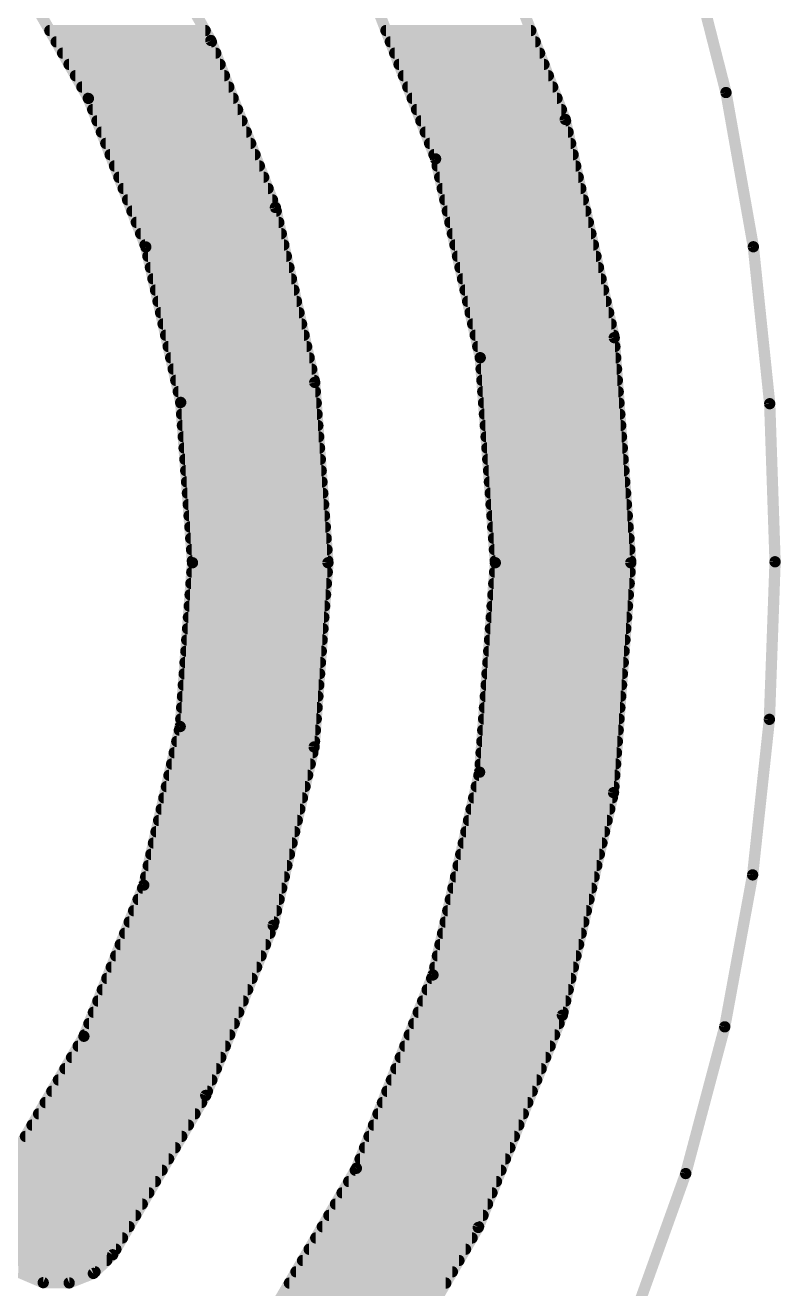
# Model space of a CAD drawing. Extents: x -0.1 to 76.2, y 11 to 78.4.
# Drawn here: x 59.16 to 76.16, y 27.3 to 55.75 of the extents above; entities that cross this region are included whole.
import ezdxf

# ---------------------------------------------------------------- set-up
doc = ezdxf.new("R2010")
doc.units = 0
doc.layers.add('20', color=31, linetype='CONTINUOUS')
doc.layers.add('21', color=253, linetype='CONTINUOUS')

msp = doc.modelspace()

# ---------------------------------------------------------------- linework, layer by layer
at = {"layer": '20', "const_width": 0.254}
for points in [[(74.0682, 57.6075), (74.9292, 54.2314)], [(74.9292, 54.2314), (75.5443, 50.7592)], [(75.5443, 50.7592), (75.9126, 47.2265)], [(75.9126, 47.2265), (76.0333, 43.6687)], [(76.0333, 43.6687), (75.9055, 40.1215)], [(75.9055, 40.1215), (75.5284, 36.6203)], [(75.5284, 36.6203), (74.9011, 33.2005)], [(74.9011, 33.2005), (74.0227, 29.8978)], [(74.0227, 29.8978), (72.8924, 26.7477)]]:
    msp.add_lwpolyline(points, dxfattribs=at)
at = {"layer": '20', "const_width": 0.127}
for points in [[(74.9917, 54.2425, 1), (74.8667, 54.2203)], [(74.8677, 54.2157, 1), (74.9907, 54.2471)], [(75.6075, 50.7658, 1), (75.4811, 50.7526)], [(75.4818, 50.7481, 1), (75.6068, 50.7703)], [(75.9761, 47.2287, 1), (75.8491, 47.2243)], [(75.8494, 47.2199, 1), (75.9758, 47.2331)], [(76.0968, 43.6664, 1), (75.9698, 43.671)], [(75.9698, 43.6665, 1), (76.0968, 43.6709)], [(75.842, 40.1238, 1), (75.969, 40.1192)], [(75.9686, 40.1147, 1), (75.8424, 40.1283)], [(75.4653, 36.6271, 1), (75.5915, 36.6135)], [(75.5909, 36.6088, 1), (75.4659, 36.6318)], [(74.8386, 33.212, 1), (74.9636, 33.189)], [(74.9625, 33.1842, 1), (74.8397, 33.2168)], [(73.9613, 29.9141, 1), (74.0841, 29.8815)], [(74.0825, 29.8764, 1), (73.9629, 29.9192)]]:
    msp.add_lwpolyline(points, format="xyb", dxfattribs=at)
at = {"layer": '21', "const_width": 0.254}
for points in [[(61.332, 58.9329), (63.3381, 55.4029)], [(69.4981, 58.3175), (71.3119, 53.6256)], [(60.5832, 54.0975), (58.8001, 57.2352)], [(68.3951, 52.7377), (66.7431, 57.0119)], [(59.7146, 55.626), (63.2113, 55.626)], [(67.2788, 55.626), (70.5386, 55.626)], [(59.8589, 55.372), (63.35, 55.372)], [(63.3381, 55.4029), (64.7913, 51.6428)], [(67.3769, 55.372), (70.6368, 55.372)], [(60.0033, 55.118), (63.4482, 55.118)], [(67.4751, 55.118), (70.735, 55.118)], [(60.1476, 54.864), (63.5464, 54.864)], [(67.5733, 54.864), (70.8332, 54.864)], [(60.292, 54.61), (63.6445, 54.61)], [(67.6714, 54.61), (70.9313, 54.61)], [(60.4363, 54.356), (63.7427, 54.356)], [(67.7696, 54.356), (71.0295, 54.356)], [(60.5806, 54.102), (63.8409, 54.102)], [(61.8748, 50.7553), (60.5832, 54.0975)], [(67.8678, 54.102), (71.1277, 54.102)], [(60.6796, 53.848), (63.939, 53.848)], [(67.966, 53.848), (71.2259, 53.848)], [(71.3119, 53.6256), (72.4148, 48.7132)], [(60.7778, 53.594), (64.0372, 53.594)], [(68.0641, 53.594), (71.319, 53.594)], [(60.8759, 53.34), (64.1354, 53.34)], [(60.9741, 53.086), (64.2335, 53.086)], [(68.1623, 53.34), (71.376, 53.34)], [(68.2605, 53.086), (71.433, 53.086)], [(61.0723, 52.832), (64.3317, 52.832)], [(68.3587, 52.832), (71.4901, 52.832)], [(61.1704, 52.578), (64.4299, 52.578)], [(69.3999, 48.2625), (68.3951, 52.7377)], [(68.431, 52.578), (71.5471, 52.578)], [(61.2686, 52.324), (64.528, 52.324)], [(68.488, 52.324), (71.6041, 52.324)], [(61.3667, 52.07), (64.6262, 52.07)], [(68.545, 52.07), (71.6612, 52.07)], [(61.4649, 51.816), (64.7244, 51.816)], [(64.7913, 51.6428), (65.6752, 47.7063)], [(68.602, 51.816), (71.7182, 51.816)], [(61.5631, 51.562), (64.8094, 51.562)], [(68.6591, 51.562), (71.7752, 51.562)], [(61.6612, 51.308), (64.8665, 51.308)], [(68.7161, 51.308), (71.8322, 51.308)], [(61.7594, 51.054), (64.9235, 51.054)], [(61.8575, 50.8), (64.9805, 50.8)], [(68.7731, 51.054), (71.8893, 51.054)], [(68.8302, 50.8), (71.9463, 50.8)], [(62.6604, 47.256), (61.8748, 50.7553)], [(61.9218, 50.546), (65.0376, 50.546)], [(68.8872, 50.546), (72.0033, 50.546)], [(61.9788, 50.292), (65.0946, 50.292)], [(68.9442, 50.292), (72.0603, 50.292)], [(62.0358, 50.038), (65.1516, 50.038)], [(69.0013, 50.038), (72.1174, 50.038)], [(62.0929, 49.784), (65.2087, 49.784)], [(69.0583, 49.784), (72.1744, 49.784)], [(62.1499, 49.53), (65.2657, 49.53)], [(69.1153, 49.53), (72.2314, 49.53)], [(62.2069, 49.276), (65.3227, 49.276)], [(69.1723, 49.276), (72.2884, 49.276)], [(62.2639, 49.022), (65.3798, 49.022)], [(69.2294, 49.022), (72.3455, 49.022)], [(62.321, 48.768), (65.4368, 48.768)], [(62.378, 48.514), (65.4938, 48.514)], [(69.2864, 48.768), (72.4025, 48.768)], [(69.3434, 48.514), (72.4294, 48.514)], [(72.4148, 48.7132), (72.7869, 43.6472)], [(62.435, 48.26), (65.5509, 48.26)], [(69.7389, 43.6472), (69.3999, 48.2625)], [(69.4001, 48.26), (72.4481, 48.26)], [(62.492, 48.006), (65.6079, 48.006)], [(69.4187, 48.006), (72.4667, 48.006)], [(62.5491, 47.752), (65.6649, 47.752)], [(65.6752, 47.7063), (65.9735, 43.6472)], [(69.4374, 47.752), (72.4854, 47.752)], [(62.6061, 47.498), (65.6905, 47.498)], [(69.4561, 47.498), (72.5041, 47.498)], [(62.9255, 43.6472), (62.6604, 47.256)], [(62.6613, 47.244), (65.7092, 47.244)], [(69.4747, 47.244), (72.5227, 47.244)], [(62.6799, 46.99), (65.7278, 46.99)], [(69.4934, 46.99), (72.5414, 46.99)], [(62.6986, 46.736), (65.7465, 46.736)], [(69.512, 46.736), (72.56, 46.736)], [(62.7173, 46.482), (65.7652, 46.482)], [(69.5307, 46.482), (72.5787, 46.482)], [(62.7359, 46.228), (65.7838, 46.228)], [(62.7546, 45.974), (65.8025, 45.974)], [(69.5493, 46.228), (72.5973, 46.228)], [(69.568, 45.974), (72.616, 45.974)], [(62.7732, 45.72), (65.8212, 45.72)], [(69.5867, 45.72), (72.6347, 45.72)], [(62.7919, 45.466), (65.8398, 45.466)], [(69.6053, 45.466), (72.6533, 45.466)], [(62.8106, 45.212), (65.8585, 45.212)], [(69.624, 45.212), (72.672, 45.212)], [(62.8292, 44.958), (65.8772, 44.958)], [(69.6426, 44.958), (72.6906, 44.958)], [(62.8479, 44.704), (65.8958, 44.704)], [(69.6613, 44.704), (72.7093, 44.704)], [(62.8665, 44.45), (65.9145, 44.45)], [(69.6799, 44.45), (72.7279, 44.45)], [(62.8852, 44.196), (65.9332, 44.196)], [(69.6986, 44.196), (72.7466, 44.196)], [(62.9038, 43.942), (65.9518, 43.942)], [(62.9225, 43.688), (65.9705, 43.688)], [(69.7172, 43.942), (72.7652, 43.942)], [(69.7359, 43.688), (72.7839, 43.688)], [(62.649, 39.9597), (62.9255, 43.6472)], [(62.9095, 43.434), (65.9575, 43.434)], [(65.9735, 43.6472), (65.6623, 39.4998)], [(69.3851, 38.9325), (69.7389, 43.6472)], [(69.7229, 43.434), (72.7709, 43.434)], [(72.7869, 43.6472), (72.3986, 38.4721)], [(62.8905, 43.18), (65.9384, 43.18)], [(69.7038, 43.18), (72.7518, 43.18)], [(62.8714, 42.926), (65.9194, 42.926)], [(69.6848, 42.926), (72.7328, 42.926)], [(62.8524, 42.672), (65.9003, 42.672)], [(69.6657, 42.672), (72.7137, 42.672)], [(62.8333, 42.418), (65.8813, 42.418)], [(69.6467, 42.418), (72.6947, 42.418)], [(62.8143, 42.164), (65.8622, 42.164)], [(69.6276, 42.164), (72.6756, 42.164)], [(62.7952, 41.91), (65.8432, 41.91)], [(69.6085, 41.91), (72.6566, 41.91)], [(62.7571, 41.402), (65.805, 41.402)], [(62.7762, 41.656), (65.8241, 41.656)], [(69.5704, 41.402), (72.6184, 41.402)], [(69.5895, 41.656), (72.6375, 41.656)], [(62.7381, 41.148), (65.786, 41.148)], [(69.5514, 41.148), (72.5994, 41.148)], [(62.7191, 40.894), (65.7669, 40.894)], [(69.5323, 40.894), (72.5803, 40.894)], [(62.7, 40.64), (65.7479, 40.64)], [(69.5132, 40.64), (72.5613, 40.64)], [(62.681, 40.386), (65.7288, 40.386)], [(69.4942, 40.386), (72.5422, 40.386)], [(62.6619, 40.132), (65.7097, 40.132)], [(69.4751, 40.132), (72.5231, 40.132)], [(61.8294, 36.3904), (62.649, 39.9597)], [(62.6302, 39.878), (65.6907, 39.878)], [(69.4561, 39.878), (72.5041, 39.878)], [(62.5719, 39.624), (65.6716, 39.624)], [(65.6623, 39.4998), (64.74, 35.4847)], [(69.437, 39.624), (72.485, 39.624)], [(62.5136, 39.37), (65.6325, 39.37)], [(69.4179, 39.37), (72.466, 39.37)], [(62.3969, 38.862), (65.5158, 38.862)], [(62.4553, 39.116), (65.5741, 39.116)], [(68.3368, 34.3681), (69.3851, 38.9325)], [(69.3689, 38.862), (72.4279, 38.862)], [(69.3989, 39.116), (72.4469, 39.116)], [(62.3386, 38.608), (65.4574, 38.608)], [(69.3106, 38.608), (72.4088, 38.608)], [(62.2803, 38.354), (65.3991, 38.354)], [(69.2522, 38.354), (72.3715, 38.354)], [(72.3986, 38.4721), (71.2478, 33.462)], [(62.222, 38.1), (65.3408, 38.1)], [(69.1939, 38.1), (72.3131, 38.1)], [(62.1636, 37.846), (65.2824, 37.846)], [(69.1356, 37.846), (72.2548, 37.846)], [(62.1053, 37.592), (65.2241, 37.592)], [(69.0772, 37.592), (72.1964, 37.592)], [(62.047, 37.338), (65.1657, 37.338)], [(69.0189, 37.338), (72.1381, 37.338)], [(61.9887, 37.084), (65.1074, 37.084)], [(68.9606, 37.084), (72.0798, 37.084)], [(61.872, 36.576), (64.9907, 36.576)], [(61.9303, 36.83), (65.049, 36.83)], [(68.8439, 36.576), (71.9631, 36.576)], [(68.9022, 36.83), (72.0214, 36.83)], [(60.4819, 32.9877), (61.8294, 36.3904)], [(61.8023, 36.322), (64.9323, 36.322)], [(68.7855, 36.322), (71.9047, 36.322)], [(61.7017, 36.068), (64.874, 36.068)], [(68.7272, 36.068), (71.8464, 36.068)], [(61.6011, 35.814), (64.8156, 35.814)], [(68.6689, 35.814), (71.788, 35.814)], [(61.5006, 35.56), (64.7573, 35.56)], [(64.74, 35.4847), (63.2235, 31.6565)], [(68.6105, 35.56), (71.7297, 35.56)], [(61.4, 35.306), (64.6692, 35.306)], [(68.5522, 35.306), (71.6714, 35.306)], [(61.2994, 35.052), (64.5686, 35.052)], [(68.4939, 35.052), (71.613, 35.052)], [(61.1988, 34.798), (64.468, 34.798)], [(68.4355, 34.798), (71.5547, 34.798)], [(60.9976, 34.29), (64.2667, 34.29)], [(61.0982, 34.544), (64.3674, 34.544)], [(66.6133, 30.0161), (68.3368, 34.3681)], [(68.3059, 34.29), (71.438, 34.29)], [(68.3772, 34.544), (71.4963, 34.544)], [(60.897, 34.036), (64.1661, 34.036)], [(68.2053, 34.036), (71.3796, 34.036)], [(60.7964, 33.782), (64.0655, 33.782)], [(68.1047, 33.782), (71.3213, 33.782)], [(60.6959, 33.528), (63.9649, 33.528)], [(68.0041, 33.528), (71.263, 33.528)], [(71.2478, 33.462), (69.3553, 28.6847)], [(60.5953, 33.274), (63.8643, 33.274)], [(67.9035, 33.274), (71.1733, 33.274)], [(58.6214, 29.8003), (60.4819, 32.9877)], [(60.4947, 33.02), (63.7636, 33.02)], [(67.8029, 33.02), (71.0727, 33.02)], [(60.3525, 32.766), (63.663, 32.766)], [(67.7023, 32.766), (70.9721, 32.766)], [(60.2042, 32.512), (63.5624, 32.512)], [(67.6017, 32.512), (70.8715, 32.512)], [(60.056, 32.258), (63.4618, 32.258)], [(67.5011, 32.258), (70.7708, 32.258)], [(59.7594, 31.75), (63.2605, 31.75)], [(59.9077, 32.004), (63.3612, 32.004)], [(67.3, 31.75), (70.5696, 31.75)], [(67.4006, 32.004), (70.6702, 32.004)], [(59.6112, 31.496), (63.1298, 31.496)], [(63.2235, 31.6565), (61.1296, 28.0699)], [(67.1994, 31.496), (70.469, 31.496)], [(59.4629, 31.242), (62.9815, 31.242)], [(67.0988, 31.242), (70.3684, 31.242)], [(59.3147, 30.988), (62.8332, 30.988)], [(66.9982, 30.988), (70.2677, 30.988)], [(59.1664, 30.734), (62.6849, 30.734)], [(66.8976, 30.734), (70.1671, 30.734)], [(59.0181, 30.48), (62.5366, 30.48)], [(66.797, 30.48), (70.0665, 30.48)], [(58.8699, 30.226), (62.3884, 30.226)], [(66.6964, 30.226), (69.9659, 30.226)], [(58.7216, 29.972), (62.2401, 29.972)], [(64.2342, 25.9387), (66.6133, 30.0161)], [(66.5876, 29.972), (69.8653, 29.972)], [(58.4774, 29.464), (61.9435, 29.464)], [(58.5862, 29.718), (62.0918, 29.718)], [(66.2912, 29.464), (69.664, 29.464)], [(66.4394, 29.718), (69.7646, 29.718)], [(58.3827, 29.21), (61.7952, 29.21)], [(66.1429, 29.21), (69.5634, 29.21)], [(58.3801, 28.956), (61.6469, 28.956)], [(65.9947, 28.956), (69.4628, 28.956)], [(58.3774, 28.702), (61.4986, 28.702)], [(65.8465, 28.702), (69.3622, 28.702)], [(69.3553, 28.6847), (66.7424, 24.2083)], [(58.46, 28.448), (61.3503, 28.448)], [(65.6983, 28.448), (69.2171, 28.448)], [(58.5598, 28.194), (61.2021, 28.194)], [(61.1296, 28.0699), (60.6946, 27.6497)], [(65.5501, 28.194), (69.0689, 28.194)], [(58.7602, 27.94), (60.9951, 27.94)], [(65.4019, 27.94), (68.9206, 27.94)], [(59.0056, 27.686), (60.7322, 27.686)], [(59.567, 27.4422), (59.0114, 27.68)], [(60.6946, 27.6497), (60.1509, 27.4363)], [(65.2537, 27.686), (68.7724, 27.686)], [(60.1509, 27.4363), (59.567, 27.4422)], [(64.9573, 27.178), (68.4758, 27.178)], [(65.1055, 27.432), (68.6241, 27.432)]]:
    msp.add_lwpolyline(points, dxfattribs=at)
at = {"layer": '21', "const_width": 0.127}
for points in [[(59.7146, 55.6895, 1), (59.7146, 55.5625)], [(63.2113, 55.5625, 1), (63.2113, 55.6895)], [(67.2788, 55.6895, 1), (67.2788, 55.5625)], [(70.5386, 55.5625, 1), (70.5386, 55.6895)], [(59.8589, 55.4355, 1), (59.8589, 55.3085)], [(63.3973, 55.4258, 1), (63.2789, 55.38)], [(63.2829, 55.3715, 1), (63.3933, 55.4343)], [(63.35, 55.3085, 1), (63.35, 55.4355)], [(67.3769, 55.4355, 1), (67.3769, 55.3085)], [(70.6368, 55.3085, 1), (70.6368, 55.4355)], [(60.0033, 55.1815, 1), (60.0033, 55.0545)], [(63.4482, 55.0545, 1), (63.4482, 55.1815)], [(67.4751, 55.1815, 1), (67.4751, 55.0545)], [(70.735, 55.0545, 1), (70.735, 55.1815)], [(60.1476, 54.9275, 1), (60.1476, 54.8005)], [(63.5464, 54.8005, 1), (63.5464, 54.9275)], [(67.5733, 54.9275, 1), (67.5733, 54.8005)], [(70.8332, 54.8005, 1), (70.8332, 54.9275)], [(60.292, 54.6735, 1), (60.292, 54.5465)], [(63.6445, 54.5465, 1), (63.6445, 54.6735)], [(67.6714, 54.6735, 1), (67.6714, 54.5465)], [(70.9313, 54.5465, 1), (70.9313, 54.6735)], [(60.4363, 54.4195, 1), (60.4363, 54.2925)], [(63.7427, 54.2925, 1), (63.7427, 54.4195)], [(67.7696, 54.4195, 1), (67.7696, 54.2925)], [(71.0295, 54.2925, 1), (71.0295, 54.4195)], [(60.5806, 54.1655, 1), (60.5806, 54.0385)], [(60.6424, 54.1204, 1), (60.524, 54.0746)], [(60.528, 54.0661, 1), (60.6384, 54.1289)], [(63.8409, 54.0385, 1), (63.8409, 54.1655)], [(67.8678, 54.1655, 1), (67.8678, 54.0385)], [(71.1277, 54.0385, 1), (71.1277, 54.1655)], [(60.6796, 53.9115, 1), (60.6796, 53.7845)], [(63.939, 53.7845, 1), (63.939, 53.9115)], [(67.966, 53.9115, 1), (67.966, 53.7845)], [(71.2259, 53.7845, 1), (71.2259, 53.9115)], [(71.3739, 53.6395, 1), (71.2499, 53.6117)], [(60.7778, 53.6575, 1), (60.7778, 53.5305)], [(64.0372, 53.5305, 1), (64.0372, 53.6575)], [(68.0641, 53.6575, 1), (68.0641, 53.5305)], [(71.2527, 53.6027, 1), (71.3711, 53.6485)], [(71.319, 53.5305, 1), (71.319, 53.6575)], [(60.8759, 53.4035, 1), (60.8759, 53.2765)], [(60.9741, 53.1495, 1), (60.9741, 53.0225)], [(64.1354, 53.2765, 1), (64.1354, 53.4035)], [(64.2335, 53.0225, 1), (64.2335, 53.1495)], [(68.1623, 53.4035, 1), (68.1623, 53.2765)], [(68.2605, 53.1495, 1), (68.2605, 53.0225)], [(71.376, 53.2765, 1), (71.376, 53.4035)], [(71.433, 53.0225, 1), (71.433, 53.1495)], [(61.0723, 52.8955, 1), (61.0723, 52.7685)], [(64.3317, 52.7685, 1), (64.3317, 52.8955)], [(68.3587, 52.8955, 1), (68.3587, 52.7685)], [(71.4901, 52.7685, 1), (71.4901, 52.8955)], [(61.1704, 52.6415, 1), (61.1704, 52.5145)], [(64.4299, 52.5145, 1), (64.4299, 52.6415)], [(68.4571, 52.7516, 1), (68.3331, 52.7238)], [(68.3359, 52.7148, 1), (68.4543, 52.7606)], [(68.431, 52.6415, 1), (68.431, 52.5145)], [(71.5471, 52.5145, 1), (71.5471, 52.6415)], [(61.2686, 52.3875, 1), (61.2686, 52.2605)], [(64.528, 52.2605, 1), (64.528, 52.3875)], [(68.488, 52.3875, 1), (68.488, 52.2605)], [(71.6041, 52.2605, 1), (71.6041, 52.3875)], [(61.3667, 52.1335, 1), (61.3667, 52.0065)], [(64.6262, 52.0065, 1), (64.6262, 52.1335)], [(68.545, 52.1335, 1), (68.545, 52.0065)], [(71.6612, 52.0065, 1), (71.6612, 52.1335)], [(61.4649, 51.8795, 1), (61.4649, 51.7525)], [(64.7244, 51.7525, 1), (64.7244, 51.8795)], [(64.8533, 51.6567, 1), (64.7293, 51.6289)], [(68.602, 51.8795, 1), (68.602, 51.7525)], [(71.7182, 51.7525, 1), (71.7182, 51.8795)], [(61.5631, 51.6255, 1), (61.5631, 51.4985)], [(64.7321, 51.6199, 1), (64.8505, 51.6657)], [(64.8094, 51.4985, 1), (64.8094, 51.6255)], [(68.6591, 51.6255, 1), (68.6591, 51.4985)], [(71.7752, 51.4985, 1), (71.7752, 51.6255)], [(61.6612, 51.3715, 1), (61.6612, 51.2445)], [(64.8665, 51.2445, 1), (64.8665, 51.3715)], [(68.7161, 51.3715, 1), (68.7161, 51.2445)], [(71.8322, 51.2445, 1), (71.8322, 51.3715)], [(61.7594, 51.1175, 1), (61.7594, 50.9905)], [(61.8575, 50.8635, 1), (61.8575, 50.7365)], [(64.9235, 50.9905, 1), (64.9235, 51.1175)], [(64.9805, 50.7365, 1), (64.9805, 50.8635)], [(68.7731, 51.1175, 1), (68.7731, 50.9905)], [(68.8302, 50.8635, 1), (68.8302, 50.7365)], [(71.8893, 50.9905, 1), (71.8893, 51.1175)], [(71.9463, 50.7365, 1), (71.9463, 50.8635)], [(61.9368, 50.7692, 1), (61.8128, 50.7414)], [(61.8156, 50.7324, 1), (61.934, 50.7782)], [(61.9218, 50.6095, 1), (61.9218, 50.4825)], [(65.0376, 50.4825, 1), (65.0376, 50.6095)], [(68.8872, 50.6095, 1), (68.8872, 50.4825)], [(72.0033, 50.4825, 1), (72.0033, 50.6095)], [(61.9788, 50.3555, 1), (61.9788, 50.2285)], [(65.0946, 50.2285, 1), (65.0946, 50.3555)], [(68.9442, 50.3555, 1), (68.9442, 50.2285)], [(72.0603, 50.2285, 1), (72.0603, 50.3555)], [(62.0358, 50.1015, 1), (62.0358, 49.9745)], [(65.1516, 49.9745, 1), (65.1516, 50.1015)], [(69.0013, 50.1015, 1), (69.0013, 49.9745)], [(72.1174, 49.9745, 1), (72.1174, 50.1015)], [(62.0929, 49.8475, 1), (62.0929, 49.7205)], [(65.2087, 49.7205, 1), (65.2087, 49.8475)], [(69.0583, 49.8475, 1), (69.0583, 49.7205)], [(72.1744, 49.7205, 1), (72.1744, 49.8475)], [(62.1499, 49.5935, 1), (62.1499, 49.4665)], [(65.2657, 49.4665, 1), (65.2657, 49.5935)], [(69.1153, 49.5935, 1), (69.1153, 49.4665)], [(72.2314, 49.4665, 1), (72.2314, 49.5935)], [(62.2069, 49.3395, 1), (62.2069, 49.2125)], [(65.3227, 49.2125, 1), (65.3227, 49.3395)], [(69.1723, 49.3395, 1), (69.1723, 49.2125)], [(72.2884, 49.2125, 1), (72.2884, 49.3395)], [(62.2639, 49.0855, 1), (62.2639, 48.9585)], [(65.3798, 48.9585, 1), (65.3798, 49.0855)], [(69.2294, 49.0855, 1), (69.2294, 48.9585)], [(72.3455, 48.9585, 1), (72.3455, 49.0855)], [(62.321, 48.8315, 1), (62.321, 48.7045)], [(62.378, 48.5775, 1), (62.378, 48.4505)], [(65.4368, 48.7045, 1), (65.4368, 48.8315)], [(65.4938, 48.4505, 1), (65.4938, 48.5775)], [(69.2864, 48.8315, 1), (69.2864, 48.7045)], [(69.3434, 48.5775, 1), (69.3434, 48.4505)], [(72.4781, 48.7179, 1), (72.3515, 48.7085)], [(72.3528, 48.6993, 1), (72.4768, 48.7271)], [(72.4025, 48.7045, 1), (72.4025, 48.8315)], [(72.4294, 48.4505, 1), (72.4294, 48.5775)], [(62.435, 48.3235, 1), (62.435, 48.1965)], [(65.5509, 48.1965, 1), (65.5509, 48.3235)], [(69.4632, 48.2672, 1), (69.3366, 48.2578)], [(69.4001, 48.3235, 1), (69.4001, 48.1965)], [(72.4481, 48.1965, 1), (72.4481, 48.3235)], [(62.492, 48.0695, 1), (62.492, 47.9425)], [(65.6079, 47.9425, 1), (65.6079, 48.0695)], [(69.3379, 48.2486, 1), (69.4619, 48.2764)], [(69.4187, 48.0695, 1), (69.4187, 47.9425)], [(72.4667, 47.9425, 1), (72.4667, 48.0695)], [(62.5491, 47.8155, 1), (62.5491, 47.6885)], [(65.7385, 47.711, 1), (65.6119, 47.7016)], [(65.6132, 47.6924, 1), (65.7372, 47.7202)], [(65.6649, 47.6885, 1), (65.6649, 47.8155)], [(69.4374, 47.8155, 1), (69.4374, 47.6885)], [(72.4854, 47.6885, 1), (72.4854, 47.8155)], [(62.6061, 47.5615, 1), (62.6061, 47.4345)], [(65.6905, 47.4345, 1), (65.6905, 47.5615)], [(69.4561, 47.5615, 1), (69.4561, 47.4345)], [(72.5041, 47.4345, 1), (72.5041, 47.5615)], [(62.7237, 47.2607, 1), (62.5971, 47.2513)], [(62.6613, 47.3075, 1), (62.6613, 47.1805)], [(62.5984, 47.2421, 1), (62.7224, 47.2699)], [(65.7092, 47.1805, 1), (65.7092, 47.3075)], [(69.4747, 47.3075, 1), (69.4747, 47.1805)], [(72.5227, 47.1805, 1), (72.5227, 47.3075)], [(62.6799, 47.0535, 1), (62.6799, 46.9265)], [(65.7278, 46.9265, 1), (65.7278, 47.0535)], [(69.4934, 47.0535, 1), (69.4934, 46.9265)], [(72.5414, 46.9265, 1), (72.5414, 47.0535)], [(62.6986, 46.7995, 1), (62.6986, 46.6725)], [(65.7465, 46.6725, 1), (65.7465, 46.7995)], [(69.512, 46.7995, 1), (69.512, 46.6725)], [(72.56, 46.6725, 1), (72.56, 46.7995)], [(62.7173, 46.5455, 1), (62.7173, 46.4185)], [(65.7652, 46.4185, 1), (65.7652, 46.5455)], [(69.5307, 46.5455, 1), (69.5307, 46.4185)], [(72.5787, 46.4185, 1), (72.5787, 46.5455)], [(62.7359, 46.2915, 1), (62.7359, 46.1645)], [(62.7546, 46.0375, 1), (62.7546, 45.9105)], [(65.7838, 46.1645, 1), (65.7838, 46.2915)], [(65.8025, 45.9105, 1), (65.8025, 46.0375)], [(69.5493, 46.2915, 1), (69.5493, 46.1645)], [(69.568, 46.0375, 1), (69.568, 45.9105)], [(72.5973, 46.1645, 1), (72.5973, 46.2915)], [(72.616, 45.9105, 1), (72.616, 46.0375)], [(62.7732, 45.7835, 1), (62.7732, 45.6565)], [(65.8212, 45.6565, 1), (65.8212, 45.7835)], [(69.5867, 45.7835, 1), (69.5867, 45.6565)], [(72.6347, 45.6565, 1), (72.6347, 45.7835)], [(62.7919, 45.5295, 1), (62.7919, 45.4025)], [(65.8398, 45.4025, 1), (65.8398, 45.5295)], [(69.6053, 45.5295, 1), (69.6053, 45.4025)], [(72.6533, 45.4025, 1), (72.6533, 45.5295)], [(62.8106, 45.2755, 1), (62.8106, 45.1485)], [(65.8585, 45.1485, 1), (65.8585, 45.2755)], [(69.624, 45.2755, 1), (69.624, 45.1485)], [(72.672, 45.1485, 1), (72.672, 45.2755)], [(62.8292, 45.0215, 1), (62.8292, 44.8945)], [(65.8772, 44.8945, 1), (65.8772, 45.0215)], [(69.6426, 45.0215, 1), (69.6426, 44.8945)], [(72.6906, 44.8945, 1), (72.6906, 45.0215)], [(62.8479, 44.7675, 1), (62.8479, 44.6405)], [(65.8958, 44.6405, 1), (65.8958, 44.7675)], [(69.6613, 44.7675, 1), (69.6613, 44.6405)], [(72.7093, 44.6405, 1), (72.7093, 44.7675)], [(62.8665, 44.5135, 1), (62.8665, 44.3865)], [(65.9145, 44.3865, 1), (65.9145, 44.5135)], [(69.6799, 44.5135, 1), (69.6799, 44.3865)], [(72.7279, 44.3865, 1), (72.7279, 44.5135)], [(62.8852, 44.2595, 1), (62.8852, 44.1325)], [(65.9332, 44.1325, 1), (65.9332, 44.2595)], [(69.6986, 44.2595, 1), (69.6986, 44.1325)], [(72.7466, 44.1325, 1), (72.7466, 44.2595)], [(62.9038, 44.0055, 1), (62.9038, 43.8785)], [(62.9225, 43.7515, 1), (62.9225, 43.6245)], [(65.9518, 43.8785, 1), (65.9518, 44.0055)], [(65.9705, 43.6245, 1), (65.9705, 43.7515)], [(69.7172, 44.0055, 1), (69.7172, 43.8785)], [(69.7359, 43.7515, 1), (69.7359, 43.6245)], [(72.7652, 43.8785, 1), (72.7652, 44.0055)], [(72.7839, 43.6245, 1), (72.7839, 43.7515)], [(62.9095, 43.4975, 1), (62.9095, 43.3705)], [(62.9888, 43.6425, 1), (62.8622, 43.6519)], [(62.8622, 43.6425, 1), (62.9888, 43.6519)], [(66.0368, 43.6424, 1), (65.9102, 43.652)], [(65.9102, 43.6425, 1), (66.0368, 43.6519)], [(65.9575, 43.3705, 1), (65.9575, 43.4975)], [(69.7229, 43.4975, 1), (69.7229, 43.3705)], [(69.8022, 43.6424, 1), (69.6756, 43.652)], [(69.6756, 43.6425, 1), (69.8022, 43.6519)], [(72.8502, 43.6424, 1), (72.7236, 43.652)], [(72.7236, 43.6425, 1), (72.8502, 43.6519)], [(72.7709, 43.3705, 1), (72.7709, 43.4975)], [(62.8905, 43.2435, 1), (62.8905, 43.1165)], [(65.9384, 43.1165, 1), (65.9384, 43.2435)], [(69.7038, 43.2435, 1), (69.7038, 43.1165)], [(72.7518, 43.1165, 1), (72.7518, 43.2435)], [(62.8714, 42.9895, 1), (62.8714, 42.8625)], [(65.9194, 42.8625, 1), (65.9194, 42.9895)], [(69.6848, 42.9895, 1), (69.6848, 42.8625)], [(72.7328, 42.8625, 1), (72.7328, 42.9895)], [(62.8524, 42.7355, 1), (62.8524, 42.6085)], [(65.9003, 42.6085, 1), (65.9003, 42.7355)], [(69.6657, 42.7355, 1), (69.6657, 42.6085)], [(72.7137, 42.6085, 1), (72.7137, 42.7355)], [(62.8333, 42.4815, 1), (62.8333, 42.3545)], [(65.8813, 42.3545, 1), (65.8813, 42.4815)], [(69.6467, 42.4815, 1), (69.6467, 42.3545)], [(72.6947, 42.3545, 1), (72.6947, 42.4815)], [(62.8143, 42.2275, 1), (62.8143, 42.1005)], [(65.8622, 42.1005, 1), (65.8622, 42.2275)], [(69.6276, 42.2275, 1), (69.6276, 42.1005)], [(72.6756, 42.1005, 1), (72.6756, 42.2275)], [(62.7952, 41.9735, 1), (62.7952, 41.8465)], [(65.8432, 41.8465, 1), (65.8432, 41.9735)], [(69.6085, 41.9735, 1), (69.6085, 41.8465)], [(72.6566, 41.8465, 1), (72.6566, 41.9735)], [(62.7571, 41.4655, 1), (62.7571, 41.3385)], [(62.7762, 41.7195, 1), (62.7762, 41.5925)], [(65.805, 41.3385, 1), (65.805, 41.4655)], [(65.8241, 41.5925, 1), (65.8241, 41.7195)], [(69.5704, 41.4655, 1), (69.5704, 41.3385)], [(69.5895, 41.7195, 1), (69.5895, 41.5925)], [(72.6184, 41.3385, 1), (72.6184, 41.4655)], [(72.6375, 41.5925, 1), (72.6375, 41.7195)], [(62.7381, 41.2115, 1), (62.7381, 41.0845)], [(65.786, 41.0845, 1), (65.786, 41.2115)], [(69.5514, 41.2115, 1), (69.5514, 41.0845)], [(72.5994, 41.0845, 1), (72.5994, 41.2115)], [(62.7191, 40.9575, 1), (62.7191, 40.8305)], [(65.7669, 40.8305, 1), (65.7669, 40.9575)], [(69.5323, 40.9575, 1), (69.5323, 40.8305)], [(72.5803, 40.8305, 1), (72.5803, 40.9575)], [(62.7, 40.7035, 1), (62.7, 40.5765)], [(65.7479, 40.5765, 1), (65.7479, 40.7035)], [(69.5132, 40.7035, 1), (69.5132, 40.5765)], [(72.5613, 40.5765, 1), (72.5613, 40.7035)], [(62.681, 40.4495, 1), (62.681, 40.3225)], [(65.7288, 40.3225, 1), (65.7288, 40.4495)], [(69.4942, 40.4495, 1), (69.4942, 40.3225)], [(72.5422, 40.3225, 1), (72.5422, 40.4495)], [(62.6619, 40.1955, 1), (62.6619, 40.0685)], [(65.7097, 40.0685, 1), (65.7097, 40.1955)], [(69.4751, 40.1955, 1), (69.4751, 40.0685)], [(72.5231, 40.0685, 1), (72.5231, 40.1955)], [(62.6302, 39.9415, 1), (62.6302, 39.8145)], [(62.5857, 39.9644, 1), (62.7123, 39.955)], [(62.7109, 39.9455, 1), (62.5871, 39.9739)], [(65.6907, 39.8145, 1), (65.6907, 39.9415)], [(69.4561, 39.9415, 1), (69.4561, 39.8145)], [(72.5041, 39.8145, 1), (72.5041, 39.9415)], [(62.5719, 39.6875, 1), (62.5719, 39.5605)], [(65.599, 39.5046, 1), (65.7256, 39.495)], [(65.7242, 39.4856, 1), (65.6004, 39.514)], [(65.6716, 39.5605, 1), (65.6716, 39.6875)], [(69.437, 39.6875, 1), (69.437, 39.5605)], [(72.485, 39.5605, 1), (72.485, 39.6875)], [(62.5136, 39.4335, 1), (62.5136, 39.3065)], [(65.6325, 39.3065, 1), (65.6325, 39.4335)], [(69.4179, 39.4335, 1), (69.4179, 39.3065)], [(72.466, 39.3065, 1), (72.466, 39.4335)], [(62.3969, 38.9255, 1), (62.3969, 38.7985)], [(62.4553, 39.1795, 1), (62.4553, 39.0525)], [(65.5158, 38.7985, 1), (65.5158, 38.9255)], [(65.5741, 39.0525, 1), (65.5741, 39.1795)], [(69.3689, 38.9255, 1), (69.3689, 38.7985)], [(69.3218, 38.9373, 1), (69.4484, 38.9277)], [(69.447, 38.9183, 1), (69.3232, 38.9467)], [(69.3989, 39.1795, 1), (69.3989, 39.0525)], [(72.4279, 38.7985, 1), (72.4279, 38.9255)], [(72.4469, 39.0525, 1), (72.4469, 39.1795)], [(62.3386, 38.6715, 1), (62.3386, 38.5445)], [(65.4574, 38.5445, 1), (65.4574, 38.6715)], [(69.3106, 38.6715, 1), (69.3106, 38.5445)], [(72.4088, 38.5445, 1), (72.4088, 38.6715)], [(62.2803, 38.4175, 1), (62.2803, 38.2905)], [(65.3991, 38.2905, 1), (65.3991, 38.4175)], [(69.2522, 38.4175, 1), (69.2522, 38.2905)], [(72.3353, 38.4769, 1), (72.4619, 38.4673)], [(72.4605, 38.4579, 1), (72.3367, 38.4863)], [(72.3715, 38.2905, 1), (72.3715, 38.4175)], [(62.222, 38.1635, 1), (62.222, 38.0365)], [(65.3408, 38.0365, 1), (65.3408, 38.1635)], [(69.1939, 38.1635, 1), (69.1939, 38.0365)], [(72.3131, 38.0365, 1), (72.3131, 38.1635)], [(62.1636, 37.9095, 1), (62.1636, 37.7825)], [(65.2824, 37.7825, 1), (65.2824, 37.9095)], [(69.1356, 37.9095, 1), (69.1356, 37.7825)], [(72.2548, 37.7825, 1), (72.2548, 37.9095)], [(62.1053, 37.6555, 1), (62.1053, 37.5285)], [(65.2241, 37.5285, 1), (65.2241, 37.6555)], [(69.0772, 37.6555, 1), (69.0772, 37.5285)], [(72.1964, 37.5285, 1), (72.1964, 37.6555)], [(62.047, 37.4015, 1), (62.047, 37.2745)], [(65.1657, 37.2745, 1), (65.1657, 37.4015)], [(69.0189, 37.4015, 1), (69.0189, 37.2745)], [(72.1381, 37.2745, 1), (72.1381, 37.4015)], [(61.9887, 37.1475, 1), (61.9887, 37.0205)], [(65.1074, 37.0205, 1), (65.1074, 37.1475)], [(68.9606, 37.1475, 1), (68.9606, 37.0205)], [(72.0798, 37.0205, 1), (72.0798, 37.1475)], [(61.872, 36.6395, 1), (61.872, 36.5125)], [(61.9303, 36.8935, 1), (61.9303, 36.7665)], [(64.9907, 36.5125, 1), (64.9907, 36.6395)], [(65.049, 36.7665, 1), (65.049, 36.8935)], [(68.8439, 36.6395, 1), (68.8439, 36.5125)], [(68.9022, 36.8935, 1), (68.9022, 36.7665)], [(71.9631, 36.5125, 1), (71.9631, 36.6395)], [(72.0214, 36.7665, 1), (72.0214, 36.8935)], [(61.8023, 36.3855, 1), (61.8023, 36.2585)], [(61.7675, 36.4046, 1), (61.8913, 36.3762)], [(61.8884, 36.367, 1), (61.7704, 36.4138)], [(64.9323, 36.2585, 1), (64.9323, 36.3855)], [(68.7855, 36.3855, 1), (68.7855, 36.2585)], [(71.9047, 36.2585, 1), (71.9047, 36.3855)], [(61.7017, 36.1315, 1), (61.7017, 36.0045)], [(64.874, 36.0045, 1), (64.874, 36.1315)], [(68.7272, 36.1315, 1), (68.7272, 36.0045)], [(71.8464, 36.0045, 1), (71.8464, 36.1315)], [(61.6011, 35.8775, 1), (61.6011, 35.7505)], [(64.8156, 35.7505, 1), (64.8156, 35.8775)], [(68.6689, 35.8775, 1), (68.6689, 35.7505)], [(71.788, 35.7505, 1), (71.788, 35.8775)], [(61.5006, 35.6235, 1), (61.5006, 35.4965)], [(64.6781, 35.4989, 1), (64.8019, 35.4705)], [(64.799, 35.4613, 1), (64.681, 35.5081)], [(64.7573, 35.4965, 1), (64.7573, 35.6235)], [(68.6105, 35.6235, 1), (68.6105, 35.4965)], [(71.7297, 35.4965, 1), (71.7297, 35.6235)], [(61.4, 35.3695, 1), (61.4, 35.2425)], [(64.6692, 35.2425, 1), (64.6692, 35.3695)], [(68.5522, 35.3695, 1), (68.5522, 35.2425)], [(71.6714, 35.2425, 1), (71.6714, 35.3695)], [(61.2994, 35.1155, 1), (61.2994, 34.9885)], [(64.5686, 34.9885, 1), (64.5686, 35.1155)], [(68.4939, 35.1155, 1), (68.4939, 34.9885)], [(71.613, 34.9885, 1), (71.613, 35.1155)], [(61.1988, 34.8615, 1), (61.1988, 34.7345)], [(64.468, 34.7345, 1), (64.468, 34.8615)], [(68.4355, 34.8615, 1), (68.4355, 34.7345)], [(71.5547, 34.7345, 1), (71.5547, 34.8615)], [(60.9976, 34.3535, 1), (60.9976, 34.2265)], [(61.0982, 34.6075, 1), (61.0982, 34.4805)], [(64.2667, 34.2265, 1), (64.2667, 34.3535)], [(64.3674, 34.4805, 1), (64.3674, 34.6075)], [(68.3059, 34.3535, 1), (68.3059, 34.2265)], [(68.2749, 34.3823, 1), (68.3987, 34.3539)], [(68.3958, 34.3447, 1), (68.2778, 34.3915)], [(68.3772, 34.6075, 1), (68.3772, 34.4805)], [(71.438, 34.2265, 1), (71.438, 34.3535)], [(71.4963, 34.4805, 1), (71.4963, 34.6075)], [(60.897, 34.0995, 1), (60.897, 33.9725)], [(64.1661, 33.9725, 1), (64.1661, 34.0995)], [(68.2053, 34.0995, 1), (68.2053, 33.9725)], [(71.3796, 33.9725, 1), (71.3796, 34.0995)], [(60.7964, 33.8455, 1), (60.7964, 33.7185)], [(64.0655, 33.7185, 1), (64.0655, 33.8455)], [(68.1047, 33.8455, 1), (68.1047, 33.7185)], [(71.3213, 33.7185, 1), (71.3213, 33.8455)], [(60.6959, 33.5915, 1), (60.6959, 33.4645)], [(63.9649, 33.4645, 1), (63.9649, 33.5915)], [(68.0041, 33.5915, 1), (68.0041, 33.4645)], [(71.3068, 33.4386, 1), (71.1888, 33.4854)], [(71.263, 33.4645, 1), (71.263, 33.5915)], [(60.5953, 33.3375, 1), (60.5953, 33.2105)], [(63.8643, 33.2105, 1), (63.8643, 33.3375)], [(67.9035, 33.3375, 1), (67.9035, 33.2105)], [(71.1733, 33.2105, 1), (71.1733, 33.3375)], [(71.1859, 33.4762, 1), (71.3097, 33.4478)], [(60.4229, 33.0111, 1), (60.5409, 32.9643)], [(60.5367, 32.9557, 1), (60.4271, 33.0197)], [(60.4947, 33.0835, 1), (60.4947, 32.9565)], [(63.7636, 32.9565, 1), (63.7636, 33.0835)], [(67.8029, 33.0835, 1), (67.8029, 32.9565)], [(71.0727, 32.9565, 1), (71.0727, 33.0835)], [(60.3525, 32.8295, 1), (60.3525, 32.7025)], [(63.663, 32.7025, 1), (63.663, 32.8295)], [(67.7023, 32.8295, 1), (67.7023, 32.7025)], [(70.9721, 32.7025, 1), (70.9721, 32.8295)], [(60.2042, 32.5755, 1), (60.2042, 32.4485)], [(63.5624, 32.4485, 1), (63.5624, 32.5755)], [(67.6017, 32.5755, 1), (67.6017, 32.4485)], [(70.8715, 32.4485, 1), (70.8715, 32.5755)], [(60.056, 32.3215, 1), (60.056, 32.1945)], [(63.4618, 32.1945, 1), (63.4618, 32.3215)], [(67.5011, 32.3215, 1), (67.5011, 32.1945)], [(70.7708, 32.1945, 1), (70.7708, 32.3215)], [(59.7594, 31.8135, 1), (59.7594, 31.6865)], [(59.9077, 32.0675, 1), (59.9077, 31.9405)], [(63.2605, 31.6865, 1), (63.2605, 31.8135)], [(63.3612, 31.9405, 1), (63.3612, 32.0675)], [(67.3, 31.8135, 1), (67.3, 31.6865)], [(67.4006, 32.0675, 1), (67.4006, 31.9405)], [(70.5696, 31.6865, 1), (70.5696, 31.8135)], [(70.6702, 31.9405, 1), (70.6702, 32.0675)], [(59.6112, 31.5595, 1), (59.6112, 31.4325)], [(63.1298, 31.4325, 1), (63.1298, 31.5595)], [(63.1645, 31.6799, 1), (63.2825, 31.6331)], [(63.2783, 31.6245, 1), (63.1687, 31.6885)], [(67.1994, 31.5595, 1), (67.1994, 31.4325)], [(70.469, 31.4325, 1), (70.469, 31.5595)], [(59.4629, 31.3055, 1), (59.4629, 31.1785)], [(62.9815, 31.1785, 1), (62.9815, 31.3055)], [(67.0988, 31.3055, 1), (67.0988, 31.1785)], [(70.3684, 31.1785, 1), (70.3684, 31.3055)], [(59.3147, 31.0515, 1), (59.3147, 30.9245)], [(62.8332, 30.9245, 1), (62.8332, 31.0515)], [(66.9982, 31.0515, 1), (66.9982, 30.9245)], [(70.2677, 30.9245, 1), (70.2677, 31.0515)], [(59.1664, 30.7975, 1), (59.1664, 30.6705)], [(62.6849, 30.6705, 1), (62.6849, 30.7975)], [(66.8976, 30.7975, 1), (66.8976, 30.6705)], [(70.1671, 30.6705, 1), (70.1671, 30.7975)], [(62.5366, 30.4165, 1), (62.5366, 30.5435)], [(66.797, 30.5435, 1), (66.797, 30.4165)], [(70.0665, 30.4165, 1), (70.0665, 30.5435)], [(62.3884, 30.1625, 1), (62.3884, 30.2895)], [(66.6964, 30.2895, 1), (66.6964, 30.1625)], [(69.9659, 30.1625, 1), (69.9659, 30.2895)], [(62.2401, 29.9085, 1), (62.2401, 30.0355)], [(66.5876, 30.0355, 1), (66.5876, 29.9085)], [(66.5543, 30.0395, 1), (66.6723, 29.9927)], [(66.6681, 29.9841, 1), (66.5585, 30.0481)], [(69.8653, 29.9085, 1), (69.8653, 30.0355)], [(61.9435, 29.4005, 1), (61.9435, 29.5275)], [(62.0918, 29.6545, 1), (62.0918, 29.7815)], [(66.2912, 29.5275, 1), (66.2912, 29.4005)], [(66.4394, 29.7815, 1), (66.4394, 29.6545)], [(69.664, 29.4005, 1), (69.664, 29.5275)], [(69.7646, 29.6545, 1), (69.7646, 29.7815)], [(61.7952, 29.1465, 1), (61.7952, 29.2735)], [(66.1429, 29.2735, 1), (66.1429, 29.1465)], [(69.5634, 29.1465, 1), (69.5634, 29.2735)], [(61.6469, 28.8925, 1), (61.6469, 29.0195)], [(65.9947, 29.0195, 1), (65.9947, 28.8925)], [(69.4628, 28.8925, 1), (69.4628, 29.0195)], [(61.4986, 28.6385, 1), (61.4986, 28.7655)], [(65.8465, 28.7655, 1), (65.8465, 28.6385)], [(69.2963, 28.7081, 1), (69.4143, 28.6613)], [(69.4101, 28.6527, 1), (69.3005, 28.7167)], [(69.3622, 28.6385, 1), (69.3622, 28.7655)], [(61.3503, 28.3845, 1), (61.3503, 28.5115)], [(65.6983, 28.5115, 1), (65.6983, 28.3845)], [(69.2171, 28.3845, 1), (69.2171, 28.5115)], [(61.0748, 28.1019, 1), (61.1844, 28.0379)], [(61.1737, 28.0242, 1), (61.0855, 28.1156)], [(61.2021, 28.1305, 1), (61.2021, 28.2575)], [(65.5501, 28.2575, 1), (65.5501, 28.1305)], [(69.0689, 28.1305, 1), (69.0689, 28.2575)], [(60.9951, 27.8765, 1), (60.9951, 28.0035)], [(65.4019, 28.0035, 1), (65.4019, 27.8765)], [(68.9206, 27.8765, 1), (68.9206, 28.0035)], [(60.6505, 27.6954, 1), (60.7387, 27.604)], [(60.7178, 27.5906, 1), (60.6714, 27.7088)], [(60.7322, 27.6225, 1), (60.7322, 27.7495)], [(65.2537, 27.7495, 1), (65.2537, 27.6225)], [(68.7724, 27.6225, 1), (68.7724, 27.7495)], [(59.5676, 27.5057, 1), (59.5664, 27.3787)], [(59.542, 27.3838, 1), (59.592, 27.5006)], [(60.1277, 27.4954, 1), (60.1741, 27.3772)], [(60.1503, 27.3728, 1), (60.1515, 27.4998)], [(65.1055, 27.4955, 1), (65.1055, 27.3685)], [(68.6241, 27.3685, 1), (68.6241, 27.4955)]]:
    msp.add_lwpolyline(points, format="xyb", dxfattribs=at)

doc.saveas('drawing.dxf')
